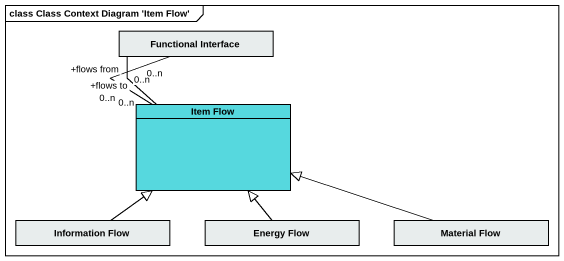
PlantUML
@startuml
mainframe class Class Context Diagram 'Item Flow'
hide circle
hide empty members
class "Functional Interface" as Functional_Interface #E8EDED
class "Item Flow" as Item_Flow #56D8DE
class "Information Flow" as Information_Flow #E8EDED
class "Energy Flow" as Energy_Flow #E8EDED
class "Material Flow" as Material_Flow #E8EDED
Item_Flow "0..n" -up- "+flows from\n0..n" Functional_Interface
Item_Flow "0..n" -up- "+flows to\n0..n" Functional_Interface
Information_Flow -up-|> Item_Flow
Energy_Flow -up-|> Item_Flow
Material_Flow -left-|> Item_Flow
@enduml
